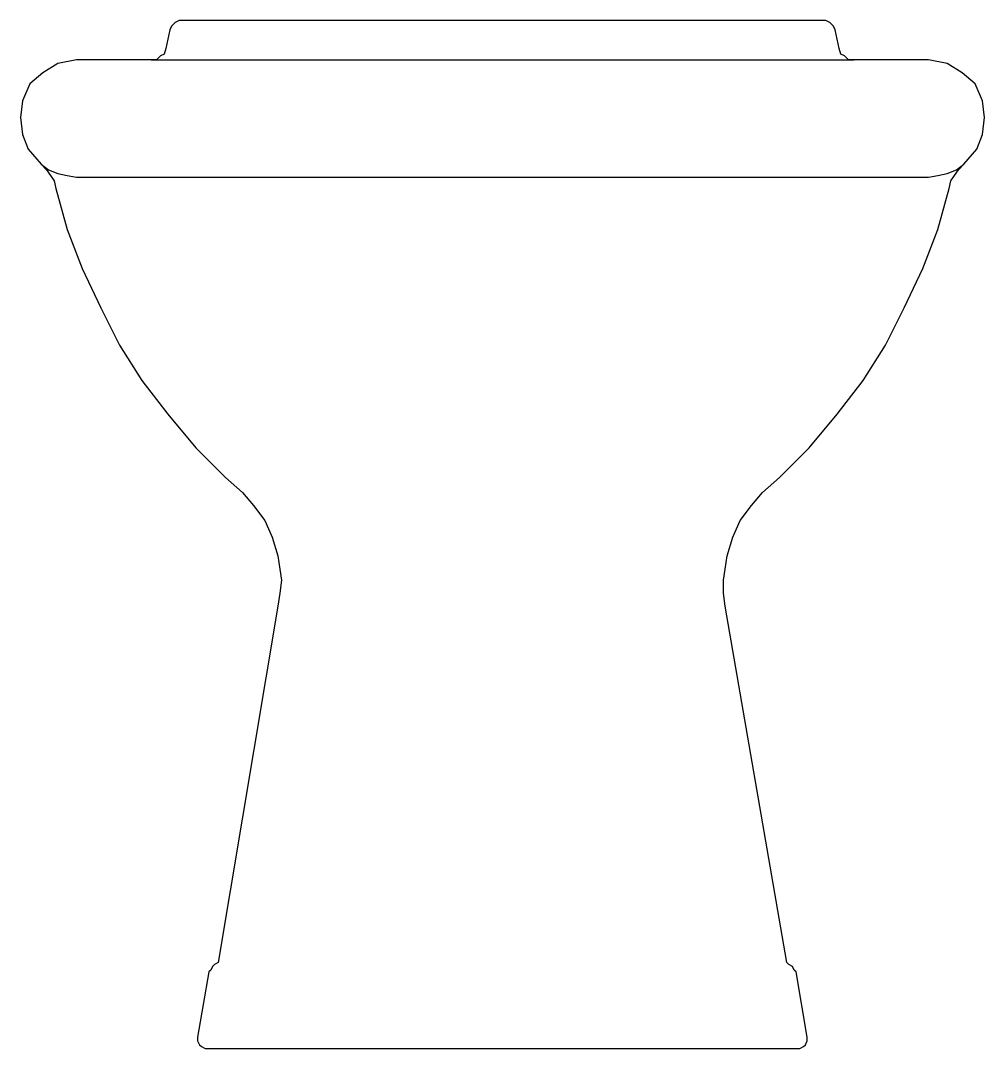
# Model space of a CAD drawing. Header units: millimetres. Extents: x -2977.22 to -2976.849, y 2968.639 to 2969.034.
import ezdxf

# ---------------------------------------------------------------- set-up
doc = ezdxf.new("R2010")
doc.units = ezdxf.units.MM
doc.header["$LTSCALE"] = 10
doc.layers.add('banheiro_louças', color=2, linetype='Continuous')

msp = doc.modelspace()

# ---------------------------------------------------------------- linework, layer by layer
at = {"layer": 'banheiro_louças'}
for points in [[(-2977.03518, 2968.6394), (-2976.92548, 2968.6394), (-2976.92047, 2968.6394), (-2976.92047, 2968.6394), (-2976.91903, 2968.64011), (-2976.91832, 2968.64083), (-2976.9176, 2968.64226), (-2976.9176, 2968.6437), (-2976.9219, 2968.66879), (-2976.9219, 2968.66879), (-2976.9219, 2968.66879), (-2976.92262, 2968.66951), (-2976.92333, 2968.67094), (-2976.92477, 2968.67166), (-2976.92548, 2968.67238), (-2976.94914, 2968.80931), (-2976.94914, 2968.80931), (-2976.94986, 2968.81433), (-2976.94986, 2968.81935), (-2976.94914, 2968.82365), (-2976.94843, 2968.82867), (-2976.94843, 2968.82867), (-2976.94628, 2968.83584), (-2976.94341, 2968.84229), (-2976.93911, 2968.84803), (-2976.9348, 2968.85304), (-2976.92835, 2968.85878), (-2976.92835, 2968.85878), (-2976.91688, 2968.87025), (-2976.90613, 2968.88316), (-2976.89609, 2968.89606), (-2976.88749, 2968.90968), (-2976.88032, 2968.92402), (-2976.87315, 2968.93908), (-2976.86741, 2968.95413), (-2976.86311, 2968.96991), (-2976.86311, 2968.96991), (-2976.86239, 2968.97277), (-2976.86096, 2968.97492), (-2976.85953, 2968.97708), (-2976.85738, 2968.97923), (-2976.85738, 2968.97923), (-2976.85236, 2968.98496), (-2976.85021, 2968.9907), (-2976.84949, 2968.99715), (-2976.85021, 2969.0036), (-2976.85307, 2969.01005), (-2976.85809, 2969.01436), (-2976.86383, 2969.01794), (-2976.871, 2969.01937), (-2976.89967, 2969.01937), (-2976.89967, 2969.01937), (-2976.90183, 2969.01937), (-2976.90326, 2969.02081), (-2976.90469, 2969.02153), (-2976.90541, 2969.02368), (-2976.90684, 2969.03085), (-2976.90684, 2969.03085), (-2976.90756, 2969.03228), (-2976.90899, 2969.03371), (-2976.91043, 2969.03443), (-2976.91186, 2969.03443), (-2977.03518, 2969.03443), (-2977.15777, 2969.03443), (-2977.15777, 2969.03443), (-2977.15921, 2969.03443), (-2977.16064, 2969.03371), (-2977.16207, 2969.03228), (-2977.16279, 2969.03085), (-2977.16423, 2969.02368), (-2977.16423, 2969.02368), (-2977.16494, 2969.02153), (-2977.16638, 2969.02081), (-2977.16781, 2969.01937), (-2977.16996, 2969.01937), (-2977.19864, 2969.01937), (-2977.19864, 2969.01937), (-2977.20581, 2969.01794), (-2977.21154, 2969.01436), (-2977.21656, 2969.01005), (-2977.21943, 2969.0036), (-2977.22015, 2968.99715), (-2977.21943, 2968.9907), (-2977.21728, 2968.98496), (-2977.21226, 2968.97923), (-2977.21226, 2968.97923), (-2977.21011, 2968.97708), (-2977.20868, 2968.97492), (-2977.20724, 2968.97277), (-2977.20652, 2968.96991), (-2977.20652, 2968.96991), (-2977.20222, 2968.95413), (-2977.19649, 2968.93908), (-2977.18932, 2968.92402), (-2977.18215, 2968.90968), (-2977.17355, 2968.89606), (-2977.16351, 2968.88316), (-2977.15275, 2968.87025), (-2977.14128, 2968.85878), (-2977.13483, 2968.85304), (-2977.13483, 2968.85304), (-2977.13053, 2968.84803), (-2977.12623, 2968.84229), (-2977.12336, 2968.83584), (-2977.12121, 2968.82867), (-2977.12121, 2968.82867), (-2977.12049, 2968.82365), (-2977.11978, 2968.81935), (-2977.12049, 2968.81433), (-2977.12121, 2968.80931), (-2977.14415, 2968.67238), (-2977.14415, 2968.67238), (-2977.14558, 2968.67166), (-2977.1463, 2968.67094), (-2977.14702, 2968.66951), (-2977.14774, 2968.66879), (-2977.14774, 2968.66879), (-2977.15204, 2968.6437), (-2977.15204, 2968.6437), (-2977.15204, 2968.64226), (-2977.15132, 2968.64083), (-2977.1506, 2968.64011), (-2977.14917, 2968.6394), (-2977.14415, 2968.6394), (-2977.03518, 2968.6394)], [(-2977.16996, 2969.01937), (-2977.03518, 2969.01937), (-2976.89967, 2969.01937)], [(-2977.21226, 2968.97923), (-2977.21226, 2968.97923), (-2977.20939, 2968.97708), (-2977.20581, 2968.97564), (-2977.20222, 2968.97492), (-2977.19864, 2968.97421), (-2977.03518, 2968.97421), (-2976.871, 2968.97421), (-2976.871, 2968.97421), (-2976.86741, 2968.97492), (-2976.86383, 2968.97564), (-2976.86024, 2968.97708), (-2976.85738, 2968.97923)]]:
    msp.add_lwpolyline(points, dxfattribs=at)

doc.saveas('drawing.dxf')
